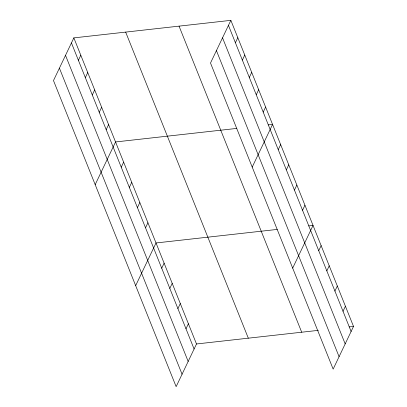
<?xml version="1.0" encoding="UTF-8"?>
<svg xmlns="http://www.w3.org/2000/svg" width="407" height="407" viewBox="0 0 407 407"><rect width="100%" height="100%" fill="white"/><g stroke="black" fill="none" stroke-linecap="round" stroke-linejoin="round"><path stroke-width="0.61" d="M73.845 37.887L53.485 80.571L176.139 386.65L196.495 343.971L73.845 37.887L230.861 20.35L353.515 326.429L333.155 369.113L210.505 63.029L230.861 20.35M78.388 60.277L80.795 55.235M85.338 77.62L87.744 72.578M92.287 94.963L94.694 89.922M99.242 112.312L101.643 107.265M106.191 129.655L108.598 124.613M95.187 184.636L115.547 141.957L236.788 128.414M121.235 167.201L123.642 162.159M129.329 187.403L131.736 182.356M137.424 207.606L139.83 202.559M145.523 227.803L147.924 222.761M235.404 42.74L237.81 37.693M242.358 60.083L244.76 55.042M135.663 285.643L156.023 242.964L277.259 229.421M249.308 77.427L251.714 72.385M161.711 268.208L164.118 263.166M256.257 94.77L258.664 89.728M169.805 288.41L172.212 283.364M263.207 112.118L265.613 107.072M177.9 308.608L180.306 303.566M252.208 167.099L272.563 124.42L268.244 124.898M185.994 328.81L188.4 323.769M278.251 149.664L280.657 144.617M286.35 169.861L288.751 164.82M294.444 190.064L296.851 185.022M302.538 210.266L304.945 205.225M292.679 268.106L313.039 225.422L308.72 225.905M318.727 250.671L321.133 245.625M326.821 270.869L329.227 265.827M334.92 291.071L337.322 286.029M343.015 311.274L345.421 306.232M196.495 343.971L318.355 330.357M349.196 326.913L353.515 326.429M228.454 25.392L351.109 331.476M222.532 37.815L345.182 343.895M216.427 50.61L339.082 356.69M179.044 26.14L301.699 332.219M125.661 32.102L248.311 338.181M71.439 42.933L194.093 349.013M65.517 55.352L188.166 361.431M59.412 68.147L182.061 374.231"/></g></svg>
